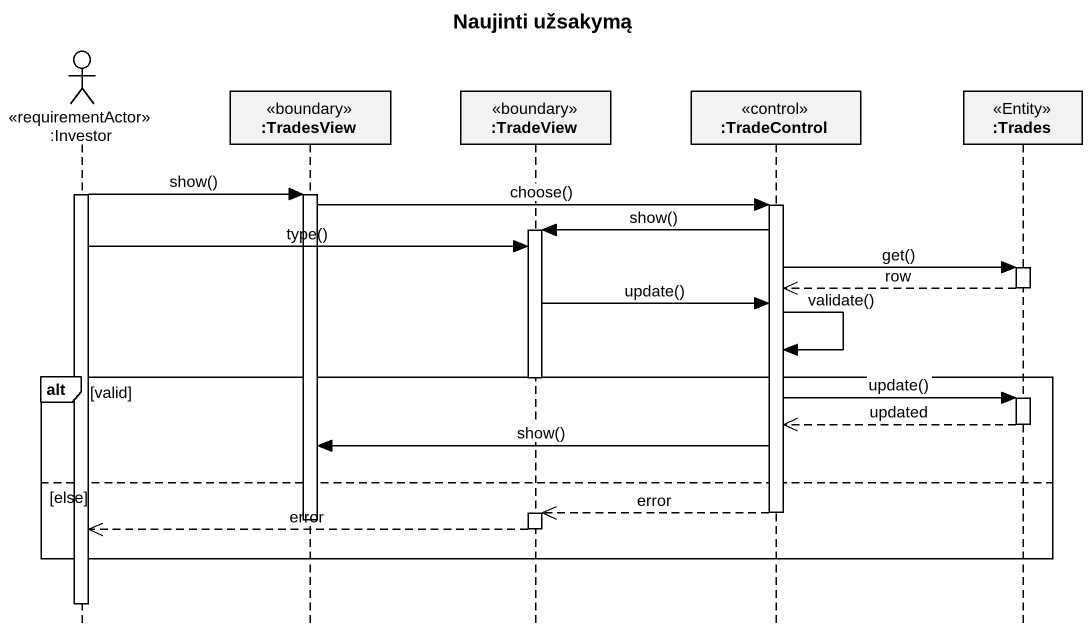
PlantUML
@startuml
title Naujinti užsakymą
hide footbox
actor ":Investor" as Investor <<requirementActor>>
participant ":TradesView" as TradesView <<boundary>>
participant ":TradeView" as TradeView <<boundary>>
participant ":TradeControl" as TradeControl <<control>>
participant ":Trades" as Trades <<Entity>>

activate Investor
Investor -> TradesView : show()
activate TradesView
TradesView -> TradeControl : choose()
activate TradeControl
TradeControl -> TradeView : show()
activate TradeView
Investor -> TradeView : type()
TradeControl -> Trades : get()
activate Trades
Trades -->> TradeControl : row
deactivate Trades
TradeView -> TradeControl : update()
TradeControl -> TradeControl : validate()
alt valid
  deactivate TradeView
  TradeControl -> Trades : update()
  activate Trades
  Trades -->> TradeControl : updated
  deactivate Trades
  TradeControl -> TradesView : show()
else else
  TradeControl -->> TradeView : error
  deactivate TradeControl
  activate TradeView
  deactivate TradesView
  TradeView -->> Investor : error
  deactivate TradeView
end
deactivate Investor
@enduml
